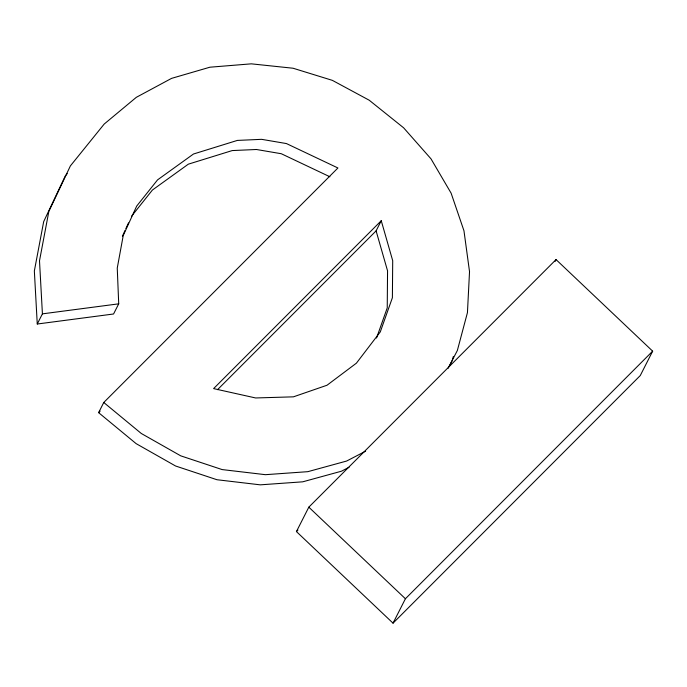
<?xml version="1.0" encoding="UTF-8"?>
<svg xmlns="http://www.w3.org/2000/svg" width="687" height="687" viewBox="0 0 687 687"><rect width="100%" height="100%" fill="white"/><g stroke="black" fill="none" stroke-linecap="round" stroke-linejoin="round"><path stroke-width="1.03" d="M453.291 356.562L452.201 360.649L449.272 366.291M376.553 338.038L387.236 307.896L387.554 270.841L376.098 230.875L381.251 220.725L392.706 260.682L392.389 297.737L380.289 331.898L356.407 363.165L327.021 385.235L293.435 396.837L255.624 397.962L213.605 388.602L381.251 220.725M122.423 236.182L125.025 230.488M125.893 228.591L128.495 222.897M349.065 467.254L341.473 471.205L302.701 481.827L260.27 484.842L216.963 479.732L175.58 466.001L136.129 443.639L98.61 412.647L103.763 402.488L337.927 167.98L286.436 143.566L261.601 139.332L237.367 140.414L193.485 154.008L157.572 179.865L136.679 206.1L123.239 235.504L117.254 268.085L118.714 303.834L113.561 313.993L37.261 324.015L42.414 313.856L39.502 260.802L48.829 211.484L70.383 165.91L104.184 124.064L136.327 97.322L171.57 78.37L209.904 67.206L251.33 63.839L293.074 68.236L332.371 80.362L369.211 100.216L403.604 127.791L431.007 158.852L451.127 193.184L463.965 230.789L469.53 271.657L467.443 312.619L457.353 350.499L448.061 368.352M296.432 531.583L308.815 507.169L556.049 259.583L652.65 351.16L640.267 375.566L393.033 623.161L296.432 531.583L297.943 530.063M555.096 261.455L556.049 259.583M393.033 623.161L405.416 598.746L652.65 351.16M131.526 216.259L152.42 190.024L188.332 164.167L232.215 150.573L256.44 149.491L281.284 153.725L329.915 176.782M67.223 173.605L65.231 176.07L43.676 221.643L34.35 270.961L37.261 324.015M98.61 412.647L100.122 411.127M217.513 389.692L376.098 230.875M365.596 451.187L346.626 461.046L307.853 471.668L265.422 474.683L222.116 469.573L180.741 455.842L141.29 433.48L103.763 402.488M42.414 313.856L118.714 303.834M308.815 507.169L405.416 598.746"/></g></svg>
